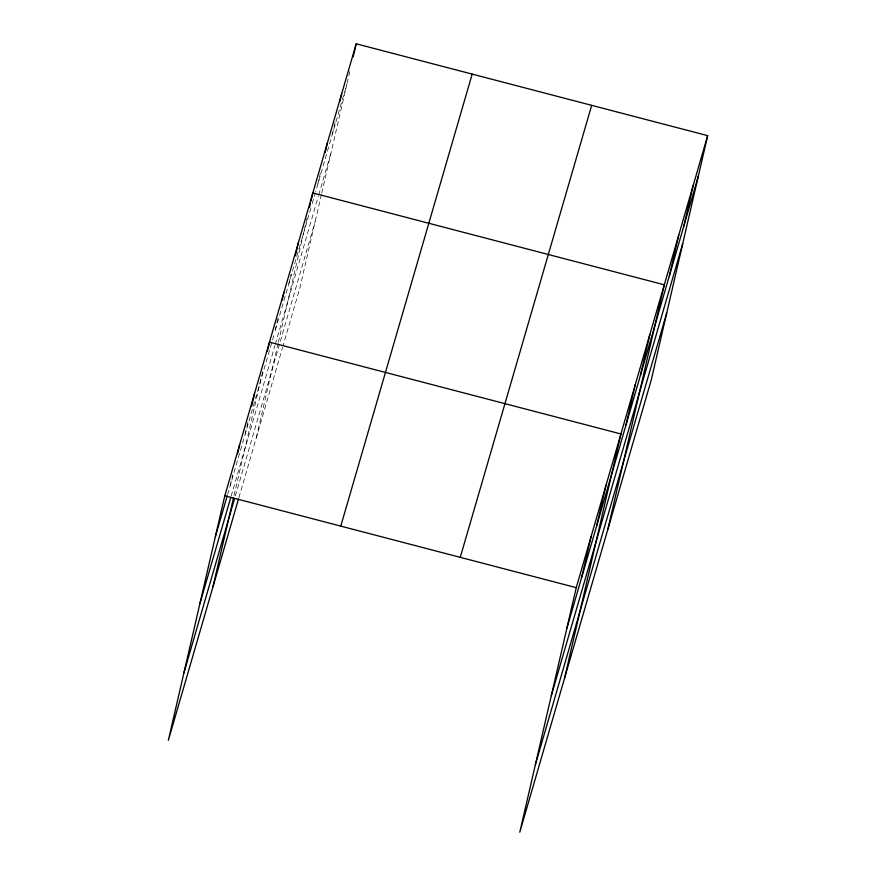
<?xml version="1.0" encoding="UTF-8"?>
<svg xmlns="http://www.w3.org/2000/svg" width="876" height="876" viewBox="0 0 876 876"><rect width="100%" height="100%" fill="white"/><g stroke="black" fill="none" stroke-linecap="round" stroke-linejoin="round"><path stroke-width="0.66" stroke-dasharray="4.38 3.29" d="M230.268 485.348L232.698 474.825M245.16 434.124L248.204 420.973M234.078 495.444L263.402 368.424M277.856 318.711L274.812 331.862L311.801 204.951M288.97 283.452L291.095 274.243M256.383 437.507L278.053 343.611M278.371 342.286L307.377 216.635M317.879 184.015L320.309 173.492M332.343 134.291L335.683 119.826M321.426 194.45L299.756 288.346L283.014 345.921M321.733 193.125L346.797 84.578L315.601 191.866M347.104 83.264L350.137 70.102M227.596 494.546L274.517 333.176M312.174 203.637L315.218 193.169M231.165 496.112L274.965 345.462M275.349 344.159L318.338 196.301M318.722 194.998L331.27 151.822M235.381 495.871L315.272 221.102M238.885 497.688L282.63 347.225"/><path stroke-width="1.31" d="M707.666 135.649L576.244 587.654L519.786 832.2L651.207 380.195L707.666 135.649L356.214 43.8L224.793 495.805L168.334 740.351L238.502 499.002M237.56 453.779L239.685 444.57M251.543 406.497L254.577 393.346M213.01 586.668L233.454 498.105M267.344 351.331L269.469 342.122L620.931 433.97L564.472 678.517M282.105 300.293L283.923 292.398M295.343 255.836L298.387 242.685M309.502 207.426L310.411 203.484M311.013 200.856L312.841 192.961L664.304 284.81L607.845 529.356M325.171 152.446L327.295 143.237M339.932 101.408L341.75 93.524M353.17 56.951L356.214 43.8M581.73 577.207L591.147 536.43M596.622 525.972L606.039 485.205M625.979 425.024L635.385 384.257M640.433 375.311L649.85 334.533M669.341 275.863L678.758 235.096M683.806 226.15L693.212 185.373M215.376 536.572L227.213 495.86M199.848 603.816L230.782 497.426M183.851 673.096L234.626 498.488M340.775 526.115L472.186 74.11M460.261 557.344L591.683 105.339M566.838 628.431L698.26 176.426M551.311 695.675L682.732 243.67M535.313 764.956L666.735 312.951M224.793 495.805L576.244 587.654"/></g></svg>
